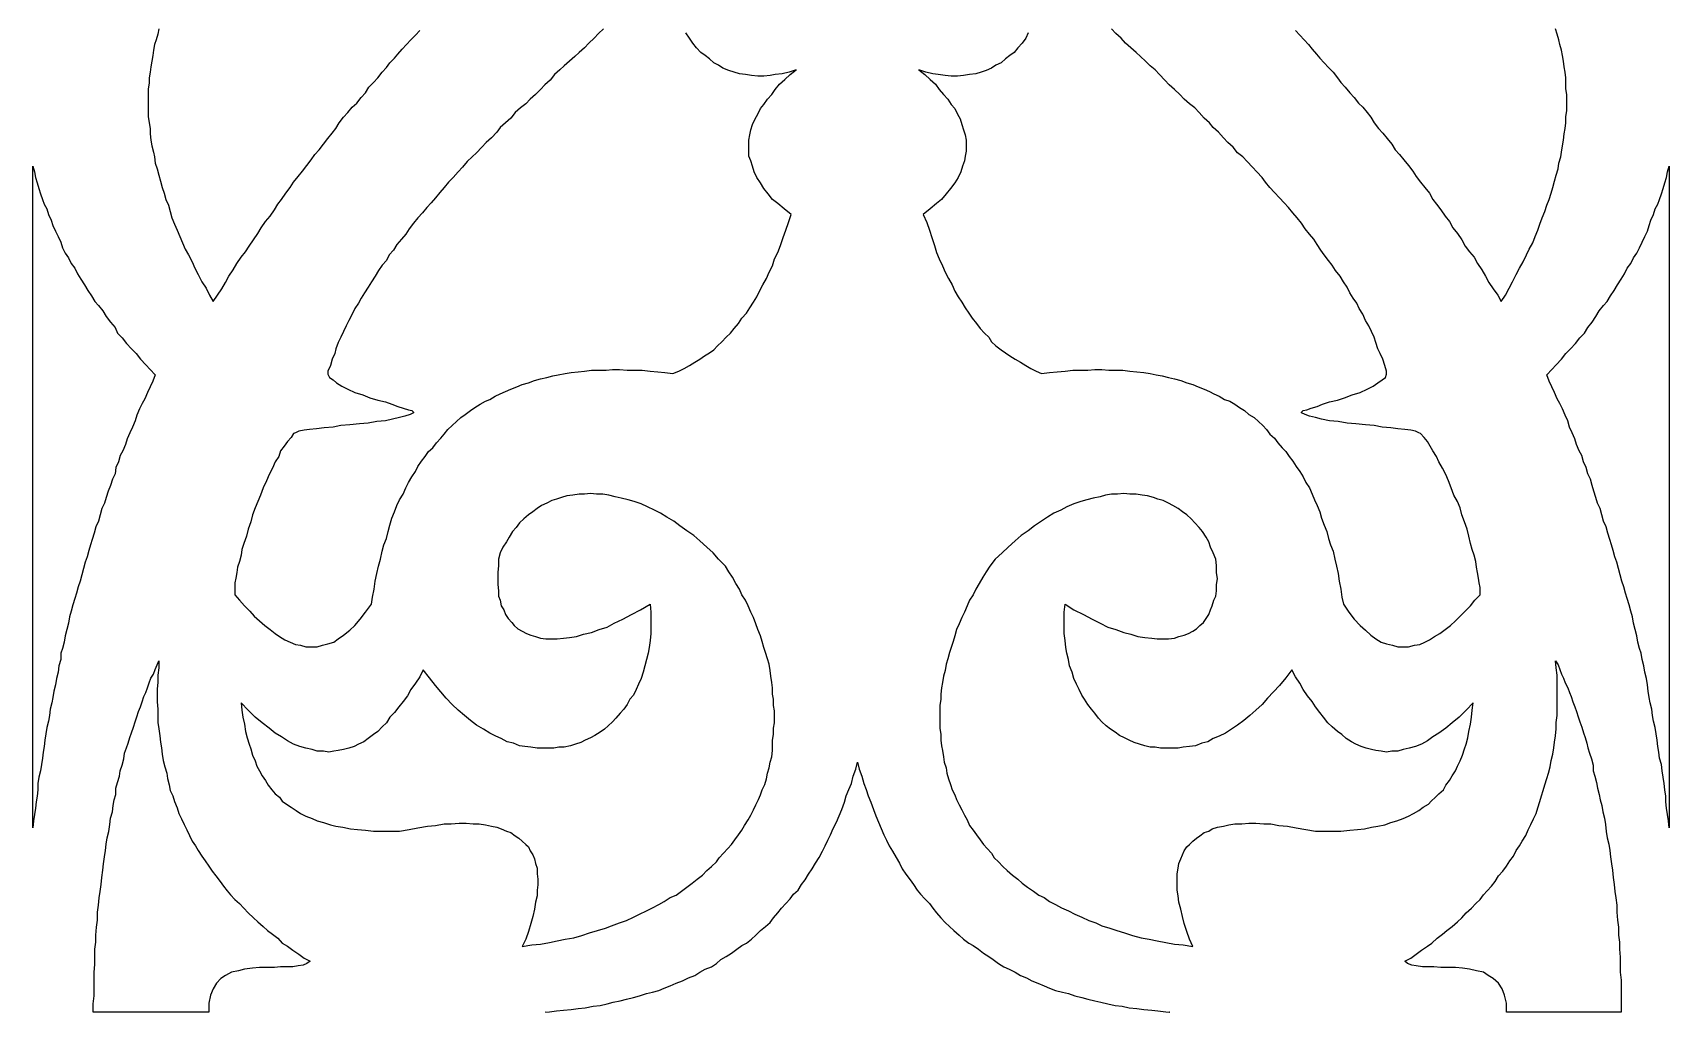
# Model space of a CAD drawing. Extents: x 100 to 710, y -550 to 180.
# Drawn here: x 529.6 to 609.6, y -370.5 to -322.6 of the extents above; entities that cross this region are included whole.
import ezdxf

# ---------------------------------------------------------------- set-up
doc = ezdxf.new("R2010")
doc.units = 0
doc.header["$MEASUREMENT"] = 0
doc.layers.add('LAYER_1', color=18, linetype='CONTINUOUS')

msp = doc.modelspace()

# ---------------------------------------------------------------- linework, layer by layer
at = {"layer": 'LAYER_1'}
for points in [[(535.782, -322.415), (535.74, -322.685), (535.654, -322.955), (535.569, -323.187), (535.526, -323.457), (535.483, -323.728), (535.44, -323.998), (535.397, -324.268), (535.355, -324.539), (535.312, -324.809), (535.312, -325.079), (535.269, -325.35), (535.269, -325.62), (535.269, -325.89), (535.269, -326.161), (535.269, -326.431), (535.269, -326.701), (535.312, -327.01), (535.355, -327.28), (535.355, -327.551), (535.397, -327.86), (535.44, -328.13), (535.526, -328.439), (535.569, -328.671), (535.611, -328.98), (535.697, -329.25), (535.782, -329.559), (535.868, -329.868), (535.954, -330.177), (536.039, -330.447), (536.125, -330.756), (536.253, -331.026), (536.339, -331.335), (536.424, -331.644), (536.553, -331.953), (536.681, -332.262), (536.809, -332.571), (536.938, -332.88), (537.066, -333.189), (537.237, -333.459), (537.408, -333.807), (537.537, -334.116), (537.708, -334.425), (537.879, -334.772), (538.093, -335.081), (538.264, -335.429), (538.435, -335.738), (538.649, -335.429), (538.863, -335.12), (539.034, -334.811), (539.205, -334.502), (539.419, -334.193), (539.591, -333.884), (539.804, -333.575), (540.018, -333.305), (540.19, -333.034), (540.403, -332.726), (540.617, -332.417), (540.789, -332.146), (541.002, -331.837), (541.216, -331.567), (541.43, -331.258), (541.601, -330.988), (541.773, -330.756), (541.987, -330.447), (542.2, -330.177), (542.372, -329.906), (542.586, -329.636), (542.8, -329.366), (543.013, -329.095), (543.227, -328.825), (543.399, -328.555), (543.612, -328.323), (543.826, -328.053), (544.04, -327.782), (544.254, -327.512), (544.425, -327.28), (544.597, -327.01), (544.81, -326.74), (545.024, -326.508), (545.238, -326.238), (545.452, -326.045), (545.666, -325.774), (545.88, -325.543), (546.051, -325.272), (546.265, -325.041), (546.479, -324.809), (546.693, -324.539), (546.907, -324.307), (547.078, -324.075), (547.292, -323.844), (547.463, -323.65), (547.677, -323.419), (547.891, -323.187), (548.105, -322.955), (548.319, -322.724), (548.533, -322.492)], [(557.518, -322.415), (557.261, -322.646), (557.048, -322.878), (556.791, -323.11), (556.577, -323.341), (556.32, -323.573), (556.106, -323.766), (555.849, -323.998), (555.593, -324.23), (555.379, -324.423), (555.122, -324.654), (554.908, -324.925), (554.651, -325.157), (554.438, -325.388), (554.181, -325.62), (553.924, -325.852), (553.71, -326.083), (553.453, -326.276), (553.197, -326.508), (552.983, -326.778), (552.726, -327.01), (552.469, -327.242), (552.298, -327.474), (552.041, -327.744), (551.785, -327.976), (551.571, -328.207), (551.314, -328.478), (551.1, -328.671), (550.843, -328.902), (550.63, -329.173), (550.416, -329.404), (550.159, -329.675), (549.945, -329.906), (549.731, -330.177), (549.517, -330.408), (549.303, -330.679), (549.089, -330.911), (548.875, -331.142), (548.661, -331.413), (548.447, -331.644), (548.233, -331.915), (548.02, -332.185), (547.848, -332.455), (547.634, -332.687), (547.42, -332.957), (547.249, -333.228), (547.035, -333.459), (546.907, -333.73), (546.693, -333.961), (546.522, -334.232), (546.351, -334.502), (546.18, -334.772), (546.009, -335.043), (545.837, -335.313), (545.666, -335.583), (545.538, -335.815), (545.367, -336.085), (545.238, -336.356), (545.067, -336.665), (544.939, -336.935), (544.81, -337.205), (544.682, -337.475), (544.554, -337.746), (544.425, -338.055), (544.383, -338.286), (544.254, -338.557), (544.169, -338.866), (544.04, -339.136), (544.04, -339.291), (544.126, -339.445), (544.297, -339.561), (544.468, -339.715), (544.725, -339.87), (545.024, -340.024), (545.367, -340.179), (545.752, -340.295), (546.094, -340.449), (546.479, -340.565), (546.864, -340.642), (547.164, -340.758), (547.463, -340.874), (547.72, -340.951), (547.977, -341.028), (548.148, -341.067), (548.233, -341.144), (548.233, -341.183), (548.062, -341.26), (547.806, -341.337), (547.549, -341.414), (547.207, -341.492), (546.864, -341.569), (546.436, -341.608), (546.009, -341.685), (545.581, -341.723), (545.11, -341.762), (544.682, -341.801), (544.297, -341.878), (543.869, -341.916), (543.484, -341.955), (543.142, -341.994), (542.885, -342.032), (542.628, -342.071), (542.457, -342.148), (542.372, -342.187), (542.243, -342.38), (542.072, -342.573), (541.901, -342.805), (541.73, -343.036), (541.644, -343.307), (541.473, -343.577), (541.345, -343.886), (541.174, -344.195), (541.045, -344.504), (540.874, -344.851), (540.746, -345.199), (540.617, -345.508), (540.489, -345.817), (540.361, -346.164), (540.275, -346.512), (540.147, -346.86), (540.061, -347.207), (539.933, -347.555), (539.847, -347.864), (539.804, -348.134), (539.719, -348.443), (539.633, -348.713), (539.591, -348.983), (539.548, -349.254), (539.505, -349.486), (539.505, -349.717), (539.505, -349.91), (539.505, -350.065), (539.719, -350.335), (539.976, -350.605), (540.232, -350.876), (540.446, -351.107), (540.703, -351.339), (540.96, -351.571), (541.216, -351.764), (541.473, -351.957), (541.687, -352.112), (541.944, -352.266), (542.2, -352.382), (542.457, -352.498), (542.714, -352.536), (542.971, -352.614), (543.227, -352.614), (543.527, -352.614), (543.784, -352.536), (544.04, -352.459), (544.34, -352.382), (544.554, -352.227), (544.81, -352.034), (545.11, -351.803), (545.367, -351.571), (545.623, -351.262), (545.88, -350.914), (546.18, -350.528), (546.222, -350.181), (546.308, -349.794), (546.351, -349.408), (546.436, -349.022), (546.522, -348.675), (546.608, -348.327), (546.693, -347.941), (546.779, -347.632), (546.907, -347.323), (546.993, -346.975), (547.078, -346.666), (547.164, -346.319), (547.292, -346.01), (547.42, -345.701), (547.549, -345.431), (547.72, -345.16), (547.848, -344.851), (547.977, -344.581), (548.148, -344.311), (548.319, -344.04), (548.447, -343.809), (548.619, -343.538), (548.79, -343.307), (548.961, -343.075), (549.175, -342.882), (549.346, -342.65), (549.56, -342.419), (549.731, -342.225), (549.902, -341.994), (550.116, -341.801), (550.33, -341.608), (550.544, -341.414), (550.758, -341.26), (551.015, -341.067), (551.229, -340.912), (551.485, -340.758), (551.742, -340.603), (551.956, -340.526), (552.213, -340.372), (552.469, -340.256), (552.726, -340.14), (552.983, -340.024), (553.282, -339.908), (553.539, -339.793), (553.839, -339.715), (554.138, -339.599), (554.438, -339.522), (554.737, -339.445), (555.037, -339.368), (555.293, -339.329), (555.636, -339.252), (555.935, -339.213), (556.277, -339.175), (556.577, -339.136), (556.919, -339.097), (557.261, -339.097), (557.647, -339.097), (557.946, -339.059), (558.288, -339.059), (558.673, -339.097), (559.016, -339.097), (559.401, -339.097), (559.786, -339.136), (560.171, -339.175), (560.513, -339.213), (560.898, -339.252), (561.198, -339.136), (561.455, -339.02), (561.711, -338.866), (561.968, -338.711), (562.225, -338.557), (562.439, -338.402), (562.695, -338.248), (562.909, -338.093), (563.08, -337.9), (563.294, -337.707), (563.508, -337.475), (563.722, -337.282), (563.893, -337.051), (564.107, -336.819), (564.278, -336.549), (564.492, -336.317), (564.664, -336.047), (564.835, -335.776), (565.006, -335.506), (565.134, -335.236), (565.305, -334.927), (565.477, -334.618), (565.605, -334.309), (565.776, -334), (565.862, -333.652), (566.033, -333.343), (566.161, -332.996), (566.289, -332.61), (566.418, -332.262), (566.546, -331.876), (566.675, -331.49), (566.332, -331.219), (566.033, -330.949), (565.776, -330.756), (565.562, -330.486), (565.348, -330.215), (565.177, -329.945), (565.006, -329.675), (564.878, -329.404), (564.792, -329.134), (564.706, -328.864), (564.621, -328.632), (564.621, -328.4), (564.621, -328.13), (564.621, -327.86), (564.664, -327.589), (564.706, -327.358), (564.792, -327.087), (564.92, -326.817), (565.049, -326.585), (565.177, -326.315), (565.348, -326.122), (565.519, -325.852), (565.733, -325.62), (565.904, -325.388), (566.118, -325.118), (566.375, -324.886), (566.632, -324.654), (566.931, -324.423), (566.589, -324.539), (566.247, -324.616), (565.904, -324.654), (565.648, -324.693), (565.348, -324.732), (565.049, -324.732), (564.749, -324.693), (564.45, -324.654), (564.15, -324.616), (563.893, -324.539), (563.637, -324.461), (563.337, -324.346), (563.123, -324.191), (562.909, -324.075), (562.695, -323.882), (562.481, -323.728), (562.268, -323.573), (562.054, -323.341), (561.882, -323.11), (561.711, -322.878), (561.54, -322.608)], [(578.27, -322.608), (578.141, -322.878), (577.97, -323.11), (577.756, -323.341), (577.585, -323.573), (577.371, -323.728), (577.157, -323.882), (576.943, -324.075), (576.687, -324.191), (576.473, -324.346), (576.216, -324.461), (575.959, -324.539), (575.703, -324.616), (575.403, -324.654), (575.104, -324.693), (574.804, -324.732), (574.505, -324.732), (574.205, -324.693), (573.863, -324.654), (573.606, -324.616), (573.264, -324.539), (572.921, -324.423), (573.221, -324.654), (573.478, -324.886), (573.734, -325.118), (573.906, -325.388), (574.119, -325.62), (574.333, -325.852), (574.505, -326.122), (574.676, -326.315), (574.804, -326.585), (574.932, -326.817), (575.018, -327.087), (575.104, -327.358), (575.189, -327.589), (575.232, -327.86), (575.232, -328.13), (575.232, -328.4), (575.189, -328.632), (575.146, -328.864), (575.061, -329.134), (574.975, -329.404), (574.847, -329.675), (574.676, -329.945), (574.462, -330.215), (574.248, -330.486), (574.034, -330.756), (573.777, -330.949), (573.478, -331.219), (573.135, -331.49), (573.307, -331.876), (573.435, -332.262), (573.563, -332.61), (573.692, -332.996), (573.777, -333.343), (573.906, -333.652), (574.077, -334), (574.205, -334.309), (574.376, -334.618), (574.547, -334.927), (574.676, -335.236), (574.847, -335.506), (575.018, -335.776), (575.189, -336.047), (575.36, -336.317), (575.531, -336.549), (575.745, -336.819), (575.917, -337.051), (576.13, -337.282), (576.344, -337.475), (576.473, -337.707), (576.687, -337.9), (576.943, -338.093), (577.157, -338.248), (577.371, -338.402), (577.628, -338.557), (577.885, -338.711), (578.141, -338.866), (578.398, -339.02), (578.655, -339.136), (578.912, -339.252), (579.297, -339.213), (579.682, -339.175), (580.067, -339.136), (580.452, -339.097), (580.794, -339.097), (581.179, -339.097), (581.522, -339.059), (581.864, -339.059), (582.206, -339.097), (582.548, -339.097), (582.891, -339.097), (583.233, -339.136), (583.575, -339.175), (583.918, -339.213), (584.217, -339.252), (584.517, -339.329), (584.816, -339.368), (585.116, -339.445), (585.415, -339.522), (585.715, -339.599), (586.014, -339.715), (586.314, -339.793), (586.57, -339.908), (586.87, -340.024), (587.127, -340.14), (587.341, -340.256), (587.597, -340.372), (587.854, -340.526), (588.111, -340.603), (588.367, -340.758), (588.581, -340.912), (588.838, -341.067), (589.052, -341.26), (589.309, -341.414), (589.523, -341.608), (589.737, -341.801), (589.908, -341.994), (590.079, -342.225), (590.293, -342.419), (590.464, -342.65), (590.678, -342.882), (590.849, -343.075), (591.02, -343.307), (591.191, -343.538), (591.363, -343.809), (591.534, -344.04), (591.705, -344.311), (591.833, -344.581), (592.004, -344.851), (592.133, -345.16), (592.261, -345.431), (592.389, -345.701), (592.518, -346.01), (592.603, -346.319), (592.732, -346.666), (592.86, -346.975), (592.946, -347.323), (593.031, -347.632), (593.16, -347.941), (593.245, -348.327), (593.331, -348.675), (593.416, -349.022), (593.459, -349.408), (593.545, -349.794), (593.587, -350.181), (593.673, -350.528), (593.93, -350.914), (594.186, -351.262), (594.486, -351.571), (594.743, -351.803), (594.999, -352.034), (595.256, -352.227), (595.513, -352.382), (595.77, -352.459), (596.069, -352.536), (596.326, -352.614), (596.583, -352.614), (596.839, -352.614), (597.139, -352.536), (597.395, -352.498), (597.652, -352.382), (597.866, -352.266), (598.123, -352.112), (598.38, -351.957), (598.636, -351.764), (598.893, -351.571), (599.15, -351.339), (599.364, -351.107), (599.62, -350.876), (599.877, -350.605), (600.091, -350.335), (600.348, -350.065), (600.348, -349.91), (600.348, -349.717), (600.305, -349.486), (600.262, -349.254), (600.219, -348.983), (600.177, -348.713), (600.134, -348.443), (600.048, -348.134), (599.963, -347.864), (599.877, -347.555), (599.792, -347.207), (599.706, -346.86), (599.578, -346.512), (599.449, -346.164), (599.364, -345.817), (599.235, -345.508), (599.064, -345.199), (598.936, -344.851), (598.807, -344.504), (598.679, -344.195), (598.508, -343.886), (598.337, -343.577), (598.208, -343.307), (598.037, -343.036), (597.909, -342.805), (597.781, -342.573), (597.609, -342.38), (597.438, -342.187), (597.353, -342.148), (597.182, -342.071), (596.968, -342.032), (596.668, -341.994), (596.326, -341.955), (595.984, -341.916), (595.556, -341.878), (595.171, -341.801), (594.743, -341.762), (594.272, -341.723), (593.844, -341.685), (593.416, -341.608), (592.988, -341.569), (592.603, -341.492), (592.304, -341.414), (592.004, -341.337), (591.79, -341.26), (591.619, -341.183), (591.619, -341.144), (591.705, -341.067), (591.876, -341.028), (592.09, -340.951), (592.389, -340.874), (592.646, -340.758), (592.988, -340.642), (593.374, -340.565), (593.716, -340.449), (594.101, -340.295), (594.486, -340.179), (594.828, -340.024), (595.128, -339.87), (595.342, -339.715), (595.556, -339.561), (595.727, -339.445), (595.77, -339.291), (595.77, -339.136), (595.684, -338.866), (595.598, -338.557), (595.47, -338.286), (595.342, -338.055), (595.256, -337.746), (595.171, -337.475), (595.042, -337.205), (594.914, -336.935), (594.743, -336.665), (594.614, -336.356), (594.443, -336.085), (594.315, -335.815), (594.144, -335.583), (593.973, -335.313), (593.844, -335.043), (593.673, -334.772), (593.502, -334.502), (593.288, -334.232), (593.117, -333.961), (592.946, -333.73), (592.732, -333.459), (592.561, -333.228), (592.389, -332.957), (592.218, -332.687), (592.004, -332.455), (591.79, -332.185), (591.619, -331.915), (591.405, -331.644), (591.191, -331.413), (590.977, -331.142), (590.764, -330.911), (590.55, -330.679), (590.293, -330.408), (590.079, -330.177), (589.865, -329.906), (589.694, -329.675), (589.437, -329.404), (589.223, -329.173), (588.966, -328.902), (588.753, -328.671), (588.496, -328.478), (588.282, -328.207), (588.025, -327.976), (587.811, -327.744), (587.555, -327.474), (587.298, -327.242), (587.127, -327.01), (586.87, -326.778), (586.613, -326.508), (586.399, -326.276), (586.143, -326.083), (585.886, -325.852), (585.672, -325.62), (585.415, -325.388), (585.158, -325.157), (584.945, -324.925), (584.688, -324.654), (584.474, -324.423), (584.217, -324.23), (584.003, -323.998), (583.746, -323.766), (583.533, -323.573), (583.276, -323.341), (583.019, -323.11), (582.805, -322.878), (582.548, -322.646), (582.335, -322.415)], [(591.32, -322.492), (591.534, -322.724), (591.748, -322.955), (591.962, -323.187), (592.133, -323.419), (592.347, -323.65), (592.518, -323.844), (592.732, -324.075), (592.946, -324.307), (593.16, -324.539), (593.374, -324.809), (593.545, -325.041), (593.759, -325.272), (593.973, -325.543), (594.186, -325.774), (594.4, -326.045), (594.614, -326.238), (594.828, -326.508), (594.999, -326.74), (595.171, -327.01), (595.385, -327.28), (595.598, -327.512), (595.812, -327.782), (596.026, -328.053), (596.197, -328.323), (596.411, -328.555), (596.625, -328.825), (596.839, -329.095), (597.053, -329.366), (597.224, -329.636), (597.438, -329.906), (597.652, -330.177), (597.866, -330.447), (598.037, -330.756), (598.208, -330.988), (598.422, -331.258), (598.636, -331.567), (598.85, -331.837), (599.021, -332.146), (599.235, -332.417), (599.449, -332.726), (599.62, -333.034), (599.834, -333.305), (600.048, -333.575), (600.219, -333.884), (600.433, -334.193), (600.604, -334.502), (600.776, -334.811), (600.99, -335.12), (601.204, -335.429), (601.375, -335.738), (601.589, -335.429), (601.76, -335.081), (601.931, -334.772), (602.102, -334.425), (602.273, -334.116), (602.444, -333.807), (602.615, -333.459), (602.744, -333.189), (602.915, -332.88), (603.043, -332.571), (603.172, -332.262), (603.257, -331.953), (603.386, -331.644), (603.514, -331.335), (603.6, -331.026), (603.728, -330.756), (603.814, -330.447), (603.899, -330.177), (603.985, -329.868), (604.07, -329.559), (604.156, -329.25), (604.199, -328.98), (604.284, -328.671), (604.327, -328.439), (604.37, -328.13), (604.413, -327.86), (604.455, -327.551), (604.498, -327.28), (604.541, -327.01), (604.541, -326.701), (604.584, -326.431), (604.584, -326.161), (604.584, -325.89), (604.584, -325.62), (604.541, -325.35), (604.541, -325.079), (604.541, -324.809), (604.498, -324.539), (604.455, -324.268), (604.413, -323.998), (604.37, -323.728), (604.327, -323.457), (604.241, -323.187), (604.199, -322.955), (604.113, -322.685), (604.027, -322.415)], [(554.673, -370.467), (554.686, -370.464), (554.673, -370.462), (554.865, -370.442), (555.208, -370.403), (555.55, -370.365), (555.935, -370.326), (556.277, -370.287), (556.62, -370.249), (557.005, -370.172), (557.347, -370.133), (557.689, -370.056), (557.989, -369.979), (558.331, -369.901), (558.631, -369.824), (558.973, -369.747), (559.272, -369.67), (559.615, -369.554), (559.914, -369.477), (560.214, -369.399), (560.47, -369.283), (560.77, -369.168), (561.069, -369.052), (561.369, -368.936), (561.668, -368.781), (561.968, -368.666), (562.225, -368.511), (562.481, -368.357), (562.781, -368.241), (563.038, -368.086), (563.252, -367.893), (563.508, -367.739), (563.765, -367.584), (564.022, -367.391), (564.278, -367.198), (564.492, -367.082), (564.749, -366.889), (564.963, -366.696), (565.177, -366.464), (565.434, -366.271), (565.648, -366.078), (565.819, -365.846), (566.033, -365.615), (566.204, -365.383), (566.418, -365.151), (566.632, -364.92), (566.803, -364.688), (567.017, -364.495), (567.188, -364.225), (567.359, -363.993), (567.53, -363.723), (567.701, -363.452), (567.873, -363.182), (568.044, -362.912), (568.215, -362.603), (568.343, -362.332), (568.472, -362.062), (568.6, -361.792), (568.728, -361.483), (568.899, -361.174), (569.028, -360.865), (569.156, -360.556), (569.285, -360.208), (569.37, -359.899), (569.498, -359.59), (569.627, -359.282), (569.712, -358.934), (569.841, -358.586), (569.926, -358.239), (570.012, -358.586), (570.14, -358.934), (570.226, -359.282), (570.354, -359.59), (570.44, -359.899), (570.568, -360.208), (570.697, -360.556), (570.825, -360.865), (570.953, -361.174), (571.082, -361.483), (571.21, -361.792), (571.338, -362.062), (571.467, -362.332), (571.638, -362.603), (571.809, -362.912), (571.98, -363.182), (572.108, -363.452), (572.28, -363.723), (572.494, -363.993), (572.665, -364.225), (572.836, -364.495), (573.007, -364.688), (573.221, -364.92), (573.435, -365.151), (573.606, -365.383), (573.777, -365.615), (573.991, -365.846), (574.205, -366.078), (574.419, -366.271), (574.633, -366.464), (574.89, -366.696), (575.104, -366.889), (575.36, -367.082), (575.574, -367.198), (575.831, -367.391), (576.088, -367.584), (576.344, -367.739), (576.558, -367.893), (576.815, -368.086), (577.072, -368.241), (577.328, -368.357), (577.628, -368.511), (577.885, -368.666), (578.184, -368.781), (578.441, -368.936), (578.74, -369.052), (579.04, -369.168), (579.297, -369.283), (579.596, -369.399), (579.938, -369.477), (580.238, -369.554), (580.537, -369.67), (580.88, -369.747), (581.179, -369.824), (581.522, -369.901), (581.821, -369.979), (582.163, -370.056), (582.506, -370.133), (582.848, -370.172), (583.19, -370.249), (583.575, -370.287), (583.918, -370.326), (584.303, -370.365), (584.602, -370.403), (584.987, -370.442), (585.18, -370.462), (585.166, -370.464), (585.18, -370.467)]]:
    msp.add_lwpolyline(points, dxfattribs=at)
for points in [[(529.622, -361.452), (529.622, -329.134), (529.707, -329.404), (529.75, -329.675), (529.835, -329.945), (529.921, -330.215), (530.006, -330.486), (530.092, -330.756), (530.177, -330.988), (530.306, -331.219), (530.391, -331.49), (530.52, -331.76), (530.605, -332.03), (530.734, -332.301), (530.862, -332.571), (530.99, -332.841), (531.076, -333.112), (531.204, -333.382), (531.375, -333.614), (531.504, -333.884), (531.675, -334.116), (531.803, -334.386), (531.974, -334.656), (532.146, -334.927), (532.317, -335.197), (532.488, -335.467), (532.659, -335.738), (532.83, -335.931), (533.044, -336.201), (533.215, -336.471), (533.429, -336.742), (533.643, -337.012), (533.771, -337.282), (533.985, -337.514), (534.199, -337.784), (534.456, -338.055), (534.67, -338.286), (534.884, -338.557), (535.141, -338.827), (535.355, -339.059), (535.611, -339.329), (535.483, -339.638), (535.355, -339.908), (535.226, -340.179), (535.098, -340.488), (534.97, -340.719), (534.841, -340.99), (534.713, -341.299), (534.627, -341.569), (534.499, -341.878), (534.371, -342.148), (534.242, -342.457), (534.157, -342.727), (534.028, -343.036), (533.9, -343.268), (533.814, -343.577), (533.686, -343.847), (533.643, -344.156), (533.515, -344.427), (533.429, -344.736), (533.301, -345.006), (533.215, -345.315), (533.13, -345.585), (533.001, -345.855), (532.916, -346.164), (532.83, -346.473), (532.702, -346.744), (532.616, -347.053), (532.531, -347.362), (532.445, -347.632), (532.36, -347.902), (532.274, -348.211), (532.188, -348.481), (532.103, -348.79), (532.017, -349.099), (531.932, -349.408), (531.846, -349.679), (531.761, -349.988), (531.675, -350.258), (531.589, -350.567), (531.504, -350.876), (531.418, -351.146), (531.375, -351.455), (531.29, -351.764), (531.204, -352.073), (531.162, -352.382), (531.076, -352.691), (530.99, -352.922), (530.99, -353.231), (530.905, -353.54), (530.862, -353.849), (530.776, -354.158), (530.734, -354.467), (530.648, -354.776), (530.605, -355.085), (530.562, -355.355), (530.477, -355.664), (530.434, -355.973), (530.391, -356.244), (530.306, -356.553), (530.263, -356.861), (530.22, -357.17), (530.177, -357.479), (530.135, -357.75), (530.092, -358.059), (530.049, -358.368), (530.006, -358.676), (529.921, -358.985), (529.878, -359.294), (529.878, -359.603), (529.835, -359.912), (529.792, -360.183), (529.75, -360.491), (529.707, -360.8), (529.664, -361.109)], [(609.589, -361.457), (609.547, -361.109), (609.504, -360.8), (609.461, -360.491), (609.419, -360.183), (609.419, -359.912), (609.376, -359.603), (609.333, -359.294), (609.29, -358.985), (609.247, -358.676), (609.205, -358.368), (609.119, -358.059), (609.076, -357.75), (609.034, -357.479), (608.991, -357.17), (608.948, -356.861), (608.905, -356.553), (608.82, -356.244), (608.777, -355.973), (608.734, -355.664), (608.648, -355.355), (608.606, -355.085), (608.563, -354.776), (608.52, -354.467), (608.477, -354.158), (608.392, -353.849), (608.349, -353.54), (608.263, -353.231), (608.221, -352.922), (608.135, -352.691), (608.049, -352.382), (608.007, -352.073), (607.921, -351.764), (607.835, -351.455), (607.793, -351.146), (607.707, -350.876), (607.622, -350.567), (607.536, -350.258), (607.45, -349.988), (607.365, -349.679), (607.279, -349.408), (607.194, -349.099), (607.108, -348.79), (607.023, -348.481), (606.937, -348.211), (606.851, -347.902), (606.766, -347.632), (606.68, -347.362), (606.595, -347.053), (606.509, -346.744), (606.381, -346.473), (606.295, -346.164), (606.21, -345.855), (606.081, -345.585), (605.996, -345.315), (605.91, -345.006), (605.824, -344.736), (605.739, -344.427), (605.611, -344.156), (605.525, -343.847), (605.397, -343.577), (605.311, -343.268), (605.183, -343.036), (605.054, -342.727), (604.969, -342.457), (604.84, -342.148), (604.712, -341.878), (604.626, -341.569), (604.498, -341.299), (604.37, -340.99), (604.241, -340.719), (604.113, -340.488), (603.985, -340.179), (603.856, -339.908), (603.728, -339.638), (603.6, -339.329), (603.856, -339.059), (604.07, -338.827), (604.327, -338.557), (604.541, -338.286), (604.755, -338.055), (605.012, -337.784), (605.225, -337.514), (605.439, -337.282), (605.611, -337.012), (605.824, -336.742), (605.996, -336.471), (606.167, -336.201), (606.381, -335.931), (606.552, -335.738), (606.723, -335.467), (606.894, -335.197), (607.065, -334.927), (607.236, -334.656), (607.408, -334.386), (607.536, -334.116), (607.707, -333.884), (607.835, -333.614), (608.007, -333.382), (608.135, -333.112), (608.263, -332.841), (608.392, -332.571), (608.52, -332.301), (608.606, -332.03), (608.691, -331.76), (608.82, -331.49), (608.905, -331.219), (609.034, -330.988), (609.119, -330.756), (609.205, -330.486), (609.29, -330.215), (609.376, -329.945), (609.461, -329.675), (609.504, -329.404), (609.589, -329.134)], [(548.704, -353.733), (548.533, -354.081), (548.319, -354.39), (548.105, -354.699), (547.934, -355.008), (547.72, -355.278), (547.506, -355.548), (547.292, -355.819), (547.078, -356.05), (546.907, -356.321), (546.693, -356.514), (546.479, -356.746), (546.265, -356.9), (546.009, -357.093), (545.795, -357.248), (545.538, -357.363), (545.324, -357.479), (545.067, -357.557), (544.81, -357.634), (544.554, -357.672), (544.34, -357.711), (544.083, -357.75), (543.826, -357.711), (543.527, -357.711), (543.27, -357.634), (542.971, -357.557), (542.671, -357.479), (542.372, -357.363), (542.072, -357.209), (541.773, -357.016), (541.473, -356.823), (541.174, -356.591), (540.831, -356.321), (540.489, -356.05), (540.147, -355.703), (539.804, -355.355), (539.847, -355.703), (539.89, -356.05), (539.976, -356.398), (540.018, -356.746), (540.104, -357.055), (540.19, -357.363), (540.275, -357.595), (540.361, -357.904), (540.489, -358.174), (540.575, -358.445), (540.703, -358.676), (540.831, -358.908), (541.002, -359.14), (541.131, -359.372), (541.302, -359.603), (541.473, -359.796), (541.687, -359.951), (541.815, -360.144), (542.029, -360.298), (542.243, -360.453), (542.5, -360.607), (542.714, -360.762), (542.971, -360.878), (543.27, -360.994), (543.527, -361.109), (543.826, -361.187), (544.169, -361.302), (544.425, -361.38), (544.768, -361.418), (545.153, -361.496), (545.495, -361.534), (545.88, -361.573), (546.265, -361.611), (546.693, -361.611), (547.078, -361.611), (547.549, -361.611), (548.02, -361.534), (548.447, -361.457), (548.918, -361.38), (549.303, -361.341), (549.731, -361.264), (550.073, -361.264), (550.458, -361.225), (550.801, -361.225), (551.143, -361.264), (551.442, -361.264), (551.742, -361.302), (552.041, -361.38), (552.298, -361.418), (552.512, -361.496), (552.769, -361.611), (552.983, -361.689), (553.197, -361.843), (553.368, -361.959), (553.539, -362.113), (553.71, -362.268), (553.839, -362.384), (553.924, -362.577), (554.052, -362.77), (554.138, -362.963), (554.181, -363.195), (554.266, -363.426), (554.266, -363.697), (554.309, -363.967), (554.309, -364.237), (554.266, -364.508), (554.266, -364.778), (554.181, -365.087), (554.138, -365.435), (554.052, -365.782), (553.967, -366.13), (553.839, -366.516), (553.71, -366.902), (553.539, -367.25), (554.01, -367.172), (554.438, -367.134), (554.865, -367.056), (555.25, -366.979), (555.636, -366.902), (556.063, -366.825), (556.449, -366.709), (556.834, -366.593), (557.219, -366.477), (557.604, -366.361), (557.903, -366.245), (558.288, -366.091), (558.631, -365.975), (558.973, -365.821), (559.272, -365.666), (559.615, -365.512), (559.914, -365.357), (560.214, -365.203), (560.47, -365.048), (560.77, -364.855), (561.069, -364.739), (561.326, -364.546), (561.583, -364.353), (561.84, -364.16), (562.096, -363.967), (562.353, -363.774), (562.567, -363.542), (562.781, -363.349), (563.038, -363.117), (563.166, -362.924), (563.38, -362.693), (563.594, -362.461), (563.765, -362.268), (563.936, -362.036), (564.107, -361.804), (564.278, -361.573), (564.407, -361.341), (564.578, -361.071), (564.706, -360.839), (564.835, -360.569), (564.963, -360.337), (565.091, -360.067), (565.177, -359.835), (565.263, -359.603), (565.391, -359.333), (565.477, -359.063), (565.519, -358.792), (565.605, -358.522), (565.648, -358.252), (565.733, -357.981), (565.776, -357.672), (565.776, -357.441), (565.776, -357.17), (565.819, -356.9), (565.819, -356.591), (565.862, -356.321), (565.862, -356.05), (565.862, -355.742), (565.819, -355.471), (565.819, -355.162), (565.776, -354.931), (565.776, -354.622), (565.733, -354.351), (565.69, -354.042), (565.648, -353.772), (565.605, -353.463), (565.519, -353.193), (565.434, -352.884), (565.348, -352.652), (565.263, -352.343), (565.177, -352.073), (565.049, -351.764), (564.963, -351.494), (564.835, -351.185), (564.706, -350.914), (564.578, -350.605), (564.45, -350.335), (564.278, -350.065), (564.15, -349.794), (563.979, -349.524), (563.808, -349.215), (563.637, -348.945), (563.466, -348.675), (563.123, -348.327), (562.867, -348.018), (562.567, -347.748), (562.225, -347.439), (561.925, -347.168), (561.583, -346.937), (561.241, -346.705), (560.941, -346.473), (560.599, -346.28), (560.299, -346.087), (560, -345.933), (559.658, -345.778), (559.358, -345.624), (559.016, -345.508), (558.716, -345.431), (558.374, -345.353), (558.074, -345.276), (557.775, -345.199), (557.475, -345.16), (557.176, -345.16), (556.876, -345.122), (556.577, -345.16), (556.32, -345.16), (556.021, -345.199), (555.721, -345.238), (555.464, -345.315), (555.208, -345.392), (554.994, -345.469), (554.737, -345.585), (554.48, -345.701), (554.266, -345.855), (554.052, -346.01), (553.839, -346.164), (553.625, -346.357), (553.411, -346.551), (553.239, -346.782), (553.068, -346.975), (552.897, -347.246), (552.769, -347.477), (552.598, -347.748), (552.469, -348.018), (552.384, -348.327), (552.384, -348.636), (552.341, -348.983), (552.341, -349.292), (552.341, -349.563), (552.384, -349.872), (552.384, -350.142), (552.469, -350.335), (552.512, -350.605), (552.64, -350.799), (552.726, -351.03), (552.854, -351.223), (553.026, -351.416), (553.154, -351.571), (553.325, -351.725), (553.539, -351.841), (553.753, -351.957), (553.967, -352.034), (554.181, -352.112), (554.438, -352.189), (554.694, -352.227), (554.994, -352.227), (555.25, -352.227), (555.55, -352.189), (555.849, -352.15), (556.192, -352.112), (556.534, -351.996), (556.919, -351.918), (557.304, -351.764), (557.689, -351.648), (558.032, -351.455), (558.459, -351.262), (558.887, -351.03), (559.315, -350.799), (559.786, -350.528), (559.829, -350.914), (559.829, -351.262), (559.829, -351.609), (559.829, -351.957), (559.786, -352.305), (559.743, -352.652), (559.7, -352.922), (559.615, -353.231), (559.529, -353.54), (559.444, -353.849), (559.358, -354.158), (559.23, -354.429), (559.101, -354.699), (558.973, -354.969), (558.802, -355.162), (558.673, -355.433), (558.502, -355.664), (558.331, -355.857), (558.117, -356.089), (557.946, -356.282), (557.732, -356.475), (557.561, -356.63), (557.347, -356.784), (557.09, -356.939), (556.876, -357.055), (556.62, -357.17), (556.406, -357.286), (556.149, -357.363), (555.892, -357.441), (555.593, -357.518), (555.336, -357.518), (555.079, -357.557), (554.823, -357.557), (554.566, -357.557), (554.266, -357.557), (553.967, -357.518), (553.667, -357.479), (553.411, -357.441), (553.111, -357.325), (552.812, -357.248), (552.512, -357.093), (552.255, -356.977), (551.956, -356.823), (551.656, -356.63), (551.314, -356.437), (551.015, -356.205), (550.715, -355.973), (550.416, -355.703), (550.116, -355.433), (549.817, -355.124), (549.56, -354.815), (549.303, -354.506), (549.004, -354.12)], [(591.149, -353.733), (590.849, -354.12), (590.55, -354.506), (590.25, -354.815), (589.951, -355.124), (589.694, -355.433), (589.394, -355.703), (589.095, -355.973), (588.795, -356.205), (588.496, -356.437), (588.196, -356.63), (587.897, -356.823), (587.597, -356.977), (587.298, -357.093), (587.041, -357.248), (586.742, -357.325), (586.442, -357.441), (586.143, -357.479), (585.843, -357.518), (585.586, -357.557), (585.287, -357.557), (584.987, -357.557), (584.731, -357.557), (584.474, -357.518), (584.217, -357.518), (583.96, -357.441), (583.704, -357.363), (583.447, -357.286), (583.19, -357.17), (582.976, -357.055), (582.72, -356.939), (582.506, -356.784), (582.292, -356.63), (582.078, -356.475), (581.864, -356.282), (581.693, -356.089), (581.522, -355.857), (581.35, -355.664), (581.179, -355.433), (581.008, -355.162), (580.88, -354.969), (580.751, -354.699), (580.623, -354.429), (580.495, -354.158), (580.409, -353.849), (580.281, -353.54), (580.238, -353.231), (580.152, -352.922), (580.11, -352.652), (580.067, -352.305), (580.024, -351.957), (580.024, -351.609), (580.024, -351.262), (580.024, -350.914), (580.067, -350.528), (580.495, -350.799), (580.965, -351.03), (581.393, -351.262), (581.778, -351.455), (582.163, -351.648), (582.548, -351.764), (582.934, -351.918), (583.276, -351.996), (583.618, -352.112), (583.96, -352.15), (584.303, -352.189), (584.559, -352.227), (584.859, -352.227), (585.116, -352.227), (585.415, -352.189), (585.629, -352.112), (585.886, -352.034), (586.1, -351.957), (586.314, -351.841), (586.485, -351.725), (586.656, -351.571), (586.827, -351.416), (586.956, -351.223), (587.084, -351.03), (587.169, -350.799), (587.255, -350.605), (587.341, -350.335), (587.426, -350.142), (587.469, -349.872), (587.469, -349.563), (587.512, -349.292), (587.469, -348.983), (587.469, -348.636), (587.426, -348.327), (587.298, -348.018), (587.169, -347.748), (587.084, -347.477), (586.956, -347.246), (586.784, -346.975), (586.613, -346.782), (586.399, -346.551), (586.228, -346.357), (586.014, -346.164), (585.8, -346.01), (585.586, -345.855), (585.33, -345.701), (585.116, -345.585), (584.859, -345.469), (584.602, -345.392), (584.388, -345.315), (584.089, -345.238), (583.832, -345.199), (583.533, -345.16), (583.233, -345.16), (582.934, -345.122), (582.634, -345.16), (582.335, -345.16), (582.035, -345.199), (581.778, -345.276), (581.436, -345.353), (581.136, -345.431), (580.837, -345.508), (580.495, -345.624), (580.152, -345.778), (579.853, -345.933), (579.511, -346.087), (579.211, -346.28), (578.912, -346.473), (578.569, -346.705), (578.27, -346.937), (577.927, -347.168), (577.628, -347.439), (577.286, -347.748), (576.986, -348.018), (576.644, -348.327), (576.387, -348.675), (576.216, -348.945), (576.045, -349.215), (575.874, -349.524), (575.703, -349.794), (575.574, -350.065), (575.403, -350.335), (575.275, -350.605), (575.146, -350.914), (575.018, -351.185), (574.89, -351.494), (574.761, -351.764), (574.676, -352.073), (574.59, -352.343), (574.505, -352.652), (574.419, -352.884), (574.333, -353.193), (574.248, -353.463), (574.205, -353.772), (574.119, -354.042), (574.077, -354.351), (574.034, -354.622), (573.991, -354.931), (573.991, -355.162), (573.948, -355.471), (573.948, -355.742), (573.948, -356.05), (573.948, -356.321), (573.948, -356.591), (573.991, -356.9), (573.991, -357.17), (574.034, -357.441), (574.077, -357.672), (574.119, -357.981), (574.162, -358.252), (574.248, -358.522), (574.291, -358.792), (574.376, -359.063), (574.462, -359.333), (574.547, -359.603), (574.676, -359.835), (574.761, -360.067), (574.89, -360.337), (575.018, -360.569), (575.146, -360.839), (575.275, -361.071), (575.403, -361.341), (575.574, -361.573), (575.745, -361.804), (575.917, -362.036), (576.088, -362.268), (576.259, -362.461), (576.473, -362.693), (576.601, -362.924), (576.815, -363.117), (577.029, -363.349), (577.243, -363.542), (577.5, -363.774), (577.756, -363.967), (577.97, -364.16), (578.227, -364.353), (578.527, -364.546), (578.783, -364.739), (579.04, -364.855), (579.297, -365.048), (579.596, -365.203), (579.896, -365.357), (580.238, -365.512), (580.537, -365.666), (580.88, -365.821), (581.222, -365.975), (581.564, -366.091), (581.864, -366.245), (582.249, -366.361), (582.591, -366.477), (582.976, -366.593), (583.361, -366.709), (583.789, -366.825), (584.174, -366.902), (584.559, -366.979), (584.987, -367.056), (585.415, -367.134), (585.843, -367.172), (586.314, -367.25), (586.143, -366.902), (586.014, -366.516), (585.886, -366.13), (585.8, -365.782), (585.715, -365.435), (585.629, -365.087), (585.586, -364.778), (585.544, -364.508), (585.544, -364.237), (585.544, -363.967), (585.544, -363.697), (585.586, -363.426), (585.629, -363.195), (585.715, -362.963), (585.8, -362.77), (585.886, -362.577), (586.014, -362.384), (586.143, -362.268), (586.314, -362.113), (586.485, -361.959), (586.656, -361.843), (586.87, -361.689), (587.084, -361.611), (587.255, -361.496), (587.512, -361.418), (587.811, -361.38), (588.068, -361.302), (588.367, -361.264), (588.71, -361.264), (589.052, -361.225), (589.394, -361.225), (589.779, -361.264), (590.122, -361.264), (590.507, -361.341), (590.935, -361.38), (591.363, -361.457), (591.833, -361.534), (592.304, -361.611), (592.689, -361.611), (593.117, -361.611), (593.545, -361.611), (593.973, -361.573), (594.358, -361.534), (594.7, -361.496), (595.042, -361.418), (595.342, -361.38), (595.684, -361.302), (595.984, -361.187), (596.283, -361.109), (596.583, -360.994), (596.839, -360.878), (597.096, -360.762), (597.353, -360.607), (597.567, -360.453), (597.823, -360.298), (597.952, -360.144), (598.166, -359.951), (598.337, -359.796), (598.551, -359.603), (598.679, -359.372), (598.85, -359.14), (598.979, -358.908), (599.15, -358.676), (599.235, -358.445), (599.364, -358.174), (599.492, -357.904), (599.578, -357.595), (599.663, -357.363), (599.749, -357.055), (599.792, -356.746), (599.877, -356.398), (599.92, -356.05), (599.963, -355.703), (600.005, -355.355), (599.663, -355.703), (599.321, -356.05), (598.979, -356.321), (598.679, -356.591), (598.337, -356.823), (598.037, -357.016), (597.781, -357.209), (597.481, -357.363), (597.182, -357.479), (596.882, -357.557), (596.583, -357.634), (596.326, -357.711), (596.026, -357.711), (595.77, -357.75), (595.513, -357.711), (595.256, -357.672), (595.042, -357.634), (594.785, -357.557), (594.529, -357.479), (594.272, -357.363), (594.058, -357.248), (593.801, -357.093), (593.587, -356.9), (593.374, -356.746), (593.117, -356.514), (592.903, -356.321), (592.689, -356.05), (592.518, -355.819), (592.304, -355.548), (592.133, -355.278), (591.919, -355.008), (591.705, -354.699), (591.534, -354.39), (591.32, -354.081)], [(532.573, -370.464), (532.573, -370.442), (532.573, -370.056), (532.616, -369.67), (532.616, -369.322), (532.616, -368.897), (532.616, -368.511), (532.659, -368.125), (532.659, -367.777), (532.659, -367.391), (532.702, -367.044), (532.702, -366.696), (532.745, -366.31), (532.787, -365.962), (532.787, -365.576), (532.83, -365.229), (532.873, -364.881), (532.916, -364.572), (532.959, -364.225), (533.001, -363.877), (533.044, -363.529), (533.087, -363.22), (533.13, -362.873), (533.172, -362.564), (533.215, -362.255), (533.258, -361.946), (533.344, -361.637), (533.386, -361.29), (533.429, -360.981), (533.515, -360.672), (533.558, -360.363), (533.6, -360.092), (533.686, -359.822), (533.686, -359.513), (533.771, -359.243), (533.857, -358.934), (533.9, -358.664), (533.985, -358.393), (534.071, -358.084), (534.114, -357.814), (534.199, -357.544), (534.285, -357.312), (534.371, -357.042), (534.456, -356.81), (534.542, -356.54), (534.627, -356.269), (534.713, -356.038), (534.798, -355.767), (534.884, -355.536), (534.97, -355.304), (535.055, -355.034), (535.141, -354.84), (535.226, -354.609), (535.312, -354.377), (535.397, -354.145), (535.526, -353.952), (535.611, -353.721), (535.697, -353.489), (535.782, -353.296), (535.782, -353.643), (535.74, -353.991), (535.74, -354.338), (535.697, -354.686), (535.697, -354.995), (535.697, -355.304), (535.74, -355.651), (535.74, -355.96), (535.74, -356.308), (535.782, -356.617), (535.825, -356.964), (535.868, -357.273), (535.911, -357.544), (535.954, -357.853), (535.996, -358.162), (536.082, -358.471), (536.168, -358.779), (536.21, -359.05), (536.296, -359.359), (536.339, -359.629), (536.467, -359.899), (536.553, -360.17), (536.681, -360.479), (536.767, -360.749), (536.895, -361.019), (537.023, -361.29), (537.152, -361.56), (537.28, -361.83), (537.408, -362.101), (537.58, -362.332), (537.708, -362.564), (537.879, -362.834), (538.05, -363.066), (538.221, -363.336), (538.392, -363.568), (538.564, -363.8), (538.778, -364.07), (538.949, -364.302), (539.12, -364.533), (539.291, -364.727), (539.505, -364.958), (539.719, -365.151), (539.933, -365.383), (540.147, -365.615), (540.403, -365.846), (540.617, -366.04), (540.874, -366.271), (541.088, -366.464), (541.345, -366.657), (541.601, -366.851), (541.815, -367.082), (542.072, -367.237), (542.329, -367.43), (542.628, -367.623), (542.885, -367.816), (543.185, -367.97), (543.013, -368.086), (542.842, -368.164), (542.586, -368.202), (542.329, -368.241), (542.029, -368.241), (541.73, -368.241), (541.43, -368.279), (541.045, -368.279), (540.703, -368.279), (540.361, -368.318), (539.976, -368.357), (539.676, -368.434), (539.334, -368.511), (539.034, -368.666), (538.82, -368.82), (538.606, -369.052), (538.435, -369.322), (538.307, -369.631), (538.221, -370.017), (538.221, -370.442), (538.221, -370.464)], [(601.631, -370.464), (601.631, -370.442), (601.631, -370.017), (601.546, -369.631), (601.417, -369.322), (601.246, -369.052), (600.99, -368.82), (600.733, -368.666), (600.519, -368.511), (600.177, -368.434), (599.834, -368.357), (599.492, -368.318), (599.15, -368.279), (598.765, -368.279), (598.422, -368.279), (598.08, -368.241), (597.823, -368.241), (597.524, -368.241), (597.224, -368.202), (597.01, -368.164), (596.796, -368.086), (596.668, -367.97), (596.968, -367.816), (597.224, -367.623), (597.481, -367.43), (597.781, -367.237), (597.995, -367.082), (598.251, -366.851), (598.508, -366.657), (598.722, -366.464), (598.979, -366.271), (599.235, -366.04), (599.449, -365.846), (599.663, -365.615), (599.92, -365.383), (600.134, -365.151), (600.348, -364.958), (600.519, -364.727), (600.69, -364.533), (600.904, -364.302), (601.075, -364.07), (601.246, -363.8), (601.46, -363.568), (601.631, -363.336), (601.803, -363.066), (601.974, -362.834), (602.102, -362.564), (602.273, -362.332), (602.402, -362.101), (602.573, -361.83), (602.701, -361.56), (602.829, -361.29), (602.958, -361.019), (603.086, -360.749), (603.172, -360.479), (603.257, -360.17), (603.343, -359.899), (603.428, -359.629), (603.514, -359.359), (603.6, -359.05), (603.685, -358.779), (603.771, -358.471), (603.814, -358.162), (603.899, -357.853), (603.942, -357.544), (603.985, -357.273), (604.027, -356.964), (604.07, -356.617), (604.07, -356.308), (604.113, -355.96), (604.113, -355.651), (604.113, -355.304), (604.113, -354.995), (604.113, -354.686), (604.113, -354.338), (604.113, -353.991), (604.07, -353.643), (604.027, -353.296), (604.156, -353.489), (604.241, -353.721), (604.327, -353.952), (604.413, -354.145), (604.498, -354.377), (604.626, -354.609), (604.712, -354.84), (604.798, -355.034), (604.883, -355.304), (604.969, -355.536), (605.054, -355.767), (605.14, -356.038), (605.225, -356.269), (605.311, -356.54), (605.397, -356.81), (605.482, -357.042), (605.568, -357.312), (605.611, -357.544), (605.696, -357.814), (605.782, -358.084), (605.867, -358.393), (605.867, -358.664), (605.953, -358.934), (606.038, -359.243), (606.081, -359.513), (606.167, -359.822), (606.21, -360.092), (606.295, -360.363), (606.338, -360.672), (606.424, -360.981), (606.466, -361.29), (606.509, -361.637), (606.552, -361.946), (606.637, -362.255), (606.68, -362.564), (606.723, -362.873), (606.766, -363.22), (606.809, -363.529), (606.851, -363.877), (606.894, -364.225), (606.937, -364.572), (606.98, -364.881), (607.023, -365.229), (607.023, -365.576), (607.065, -365.962), (607.108, -366.31), (607.108, -366.696), (607.151, -367.044), (607.151, -367.391), (607.194, -367.777), (607.194, -368.125), (607.194, -368.511), (607.236, -368.897), (607.236, -369.283), (607.236, -369.67), (607.236, -370.056), (607.236, -370.442), (607.236, -370.464)]]:
    msp.add_lwpolyline(points, close=True, dxfattribs=at)

doc.saveas('drawing.dxf')
